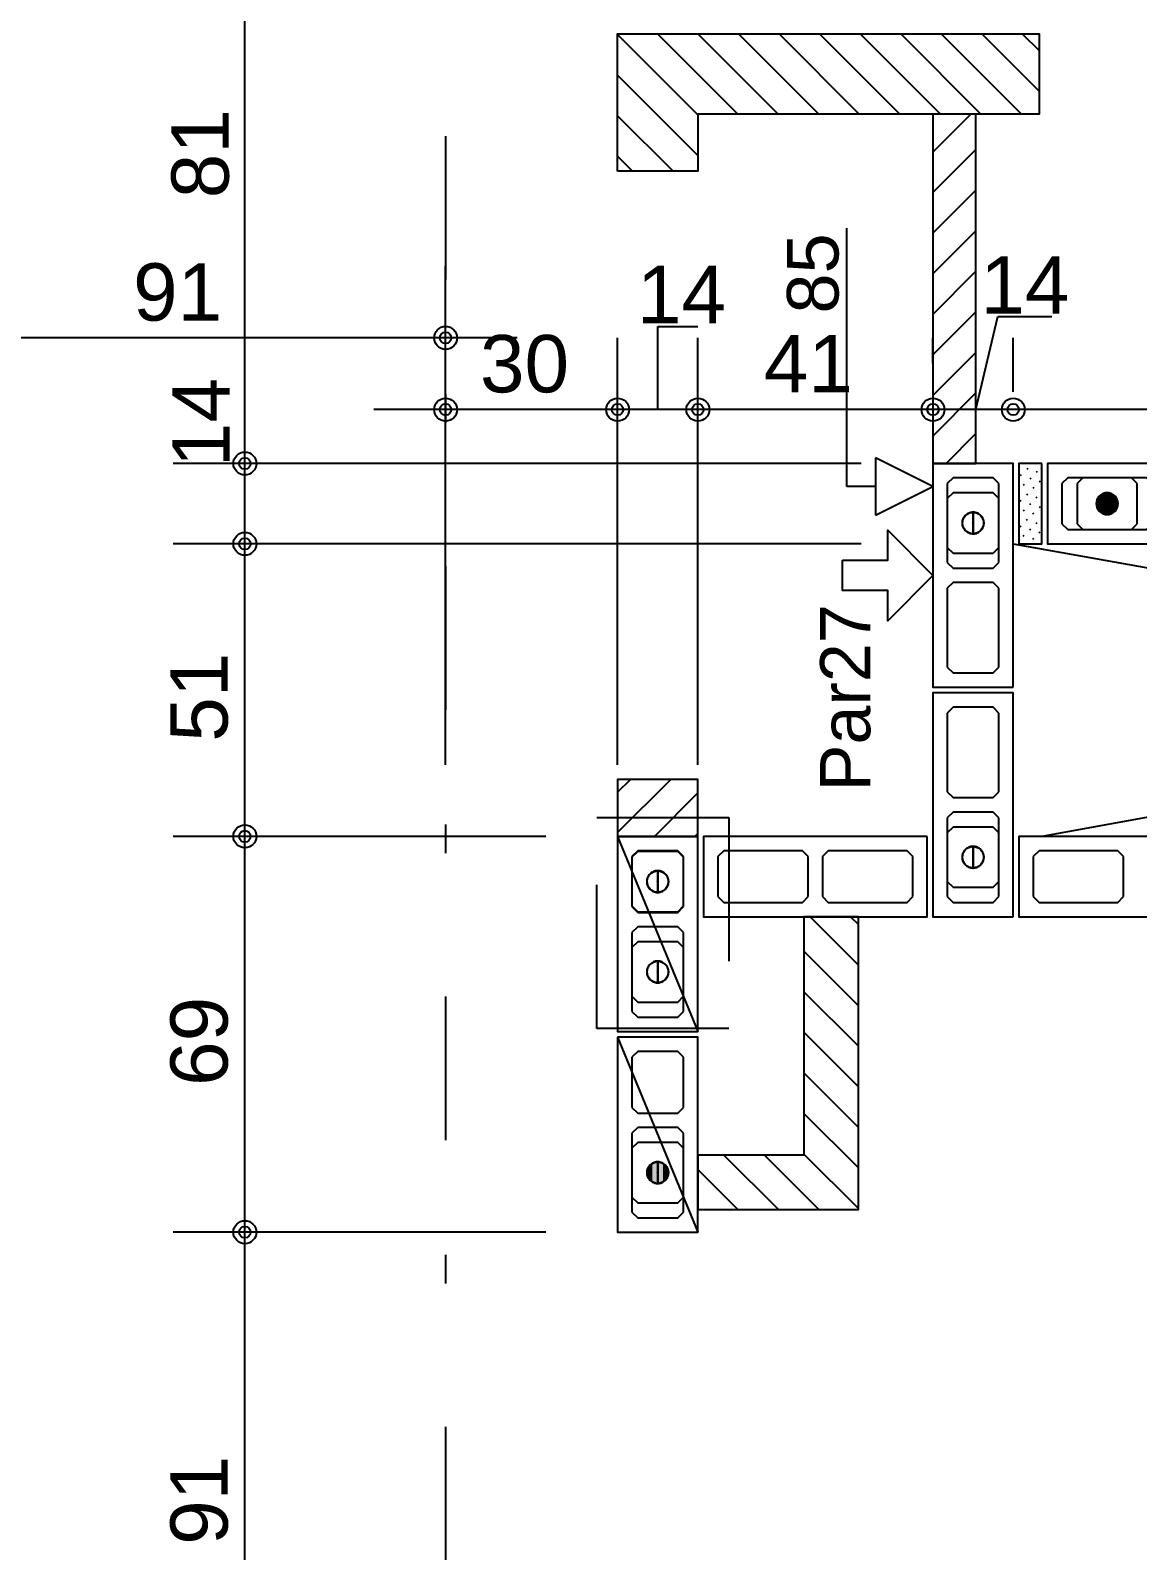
# Model space of a CAD drawing. Extents: x 0 to 119, y 0 to 84.
# Drawn here: x 27.89 to 31.75, y 49.92 to 55.22 of the extents above; entities that cross this region are included whole.
import ezdxf

# ---------------------------------------------------------------- set-up
doc = ezdxf.new("R2010")
doc.units = 0
doc.header["$MEASUREMENT"] = 0
doc.linetypes.add('ESTILO_TQS_0003', pattern=[1.5, 0.5, -0.4, 0.1, -0.5])
doc.linetypes.add('ESTILO_TQS_0005', pattern=[0.4, 0.3, -0.1])
for name, color, linetype in [('18', 6, 'CONTINUOUS'), ('27', 250, 'CONTINUOUS'), ('29', 9, 'CONTINUOUS'), ('3', 7, 'CONTINUOUS'), ('31', 10, 'CONTINUOUS'), ('35', 255, 'CONTINUOUS')]:
    doc.layers.add(name, color=color, linetype=linetype)
doc.styles.add('TQS_ARIAL', font='arial.ttf')

msp = doc.modelspace()

# ---------------------------------------------------------------- linework, layer by layer
at = {"layer": '18', "color": 6, "linetype": 'ESTILO_TQS_0003'}
msp.add_line((29.33366, 74.347959), (29.33366, 39.33386), dxfattribs=at)
at = {"layer": '18', "color": 6, "linetype": 'Continuous'}
for p, q in [((30.73366, 53.62683), (30.73366, 54.52683)), ((31.03366, 53.62683), (30.83366, 53.72683)), ((30.83366, 53.72683), (30.83366, 53.52683)), ((30.83366, 53.62683), (30.73366, 53.62683)), ((30.83366, 53.52683), (31.03366, 53.62683))]:
    msp.add_line(p, q, dxfattribs=at)
at = {"layer": '27', "color": 250, "linetype": 'ESTILO_TQS_0005'}
for points in [[(31.24366, 53.34168), (31.26366, 53.36168), (31.26366, 53.63668), (31.24366, 53.65668), (31.10366, 53.65668), (31.08366, 53.63668), (31.08366, 53.36168), (31.10366, 53.34168), (31.24366, 53.34168)], [(31.79866, 53.63668), (31.77866, 53.65668), (31.50366, 53.65668), (31.48366, 53.63668), (31.48366, 53.49668), (31.50366, 53.47668), (31.77866, 53.47668), (31.79866, 53.49668), (31.79866, 53.63668)], [(31.24366, 52.97668), (31.26366, 52.99668), (31.26366, 53.27168), (31.24366, 53.29168), (31.10366, 53.29168), (31.08366, 53.27168), (31.08366, 52.99668), (31.10366, 52.97668), (31.24366, 52.97668)], [(31.24366, 52.54168), (31.26366, 52.56168), (31.26366, 52.83668), (31.24366, 52.85668), (31.10366, 52.85668), (31.08366, 52.83668), (31.08366, 52.56168), (31.10366, 52.54168), (31.24366, 52.54168)], [(31.24366, 52.17668), (31.26366, 52.19668), (31.26366, 52.47168), (31.24366, 52.49168), (31.10366, 52.49168), (31.08366, 52.47168), (31.08366, 52.19668), (31.10366, 52.17668), (31.24366, 52.17668)], [(30.00366, 52.35668), (29.98366, 52.33668), (29.98366, 52.16168), (30.00366, 52.14168), (30.14366, 52.14168), (30.16366, 52.16168), (30.16366, 52.33668), (30.14366, 52.35668), (30.00366, 52.35668)], [(30.59866, 52.33668), (30.57866, 52.35668), (30.30366, 52.35668), (30.28366, 52.33668), (30.28366, 52.19668), (30.30366, 52.17668), (30.57866, 52.17668), (30.59866, 52.19668), (30.59866, 52.33668)], [(30.96366, 52.33668), (30.94366, 52.35668), (30.66866, 52.35668), (30.64866, 52.33668), (30.64866, 52.19668), (30.66866, 52.17668), (30.94366, 52.17668), (30.96366, 52.19668), (30.96366, 52.33668)], [(31.69866, 52.33668), (31.67866, 52.35668), (31.40366, 52.35668), (31.38366, 52.33668), (31.38366, 52.19668), (31.40366, 52.17668), (31.67866, 52.17668), (31.69866, 52.19668), (31.69866, 52.33668)], [(30.00366, 52.09168), (29.98366, 52.07168), (29.98366, 51.79668), (30.00366, 51.77668), (30.14366, 51.77668), (30.16366, 51.79668), (30.16366, 52.07168), (30.14366, 52.09168), (30.00366, 52.09168)], [(30.00366, 51.65668), (29.98366, 51.63668), (29.98366, 51.46168), (30.00366, 51.44168), (30.14366, 51.44168), (30.16366, 51.46168), (30.16366, 51.63668), (30.14366, 51.65668), (30.00366, 51.65668)], [(30.00366, 51.39168), (29.98366, 51.37168), (29.98366, 51.09668), (30.00366, 51.07668), (30.14366, 51.07668), (30.16366, 51.09668), (30.16366, 51.37168), (30.14366, 51.39168), (30.00366, 51.39168)]]:
    msp.add_lwpolyline(points, dxfattribs=at)
at = {"layer": '29', "color": 9, "linetype": 'Continuous'}
for p, q in [((29.933702, 55.201954), (30.213702, 54.921954)), ((30.072462, 55.204615), (30.352462, 54.924615)), ((30.213884, 55.204615), (30.493884, 54.924615)), ((30.355305, 55.204615), (30.635305, 54.924615)), ((30.496726, 55.204615), (30.776726, 54.924615)), ((30.638148, 55.204615), (30.918148, 54.924615)), ((30.779569, 55.204615), (31.059569, 54.924615)), ((30.92099, 55.204615), (31.20099, 54.924615)), ((31.062412, 55.204615), (31.342412, 54.924615)), ((31.203833, 55.204615), (31.403702, 55.004746)), ((31.345255, 55.204615), (31.403702, 55.146168)), ((29.933702, 55.060533), (30.213702, 54.780533)), ((29.933702, 54.919112), (30.12729, 54.725524)), ((31.03366, 54.792448), (31.165828, 54.924615)), ((29.933702, 54.77769), (29.985869, 54.725524)), ((31.03366, 54.651026), (31.183702, 54.801069)), ((31.03366, 54.509605), (31.183702, 54.659647)), ((31.03366, 54.368184), (31.183702, 54.518226)), ((31.03366, 54.226762), (31.183702, 54.376805)), ((31.03366, 54.085341), (31.183702, 54.235383)), ((31.03366, 53.94392), (31.183702, 54.093962)), ((31.03366, 53.802498), (31.183702, 53.952541)), ((31.079263, 53.70668), (31.183702, 53.811119)), ((31.31366, 53.42668), (37.01366, 52.40668)), ((37.01366, 53.42668), (31.41366, 52.40668)), ((29.93366, 52.419656), (30.119528, 52.605524)), ((29.93366, 52.561077), (29.978107, 52.605524)), ((30.062106, 52.40668), (30.21366, 52.558234)), ((30.203527, 52.40668), (30.21366, 52.416813)), ((30.604813, 52.12668), (30.773659, 51.957834)), ((30.746235, 52.12668), (30.773659, 52.099256)), ((30.583703, 52.006369), (30.773659, 51.816413)), ((30.583703, 51.864948), (30.773659, 51.674992)), ((30.583703, 51.723526), (30.773659, 51.53357)), ((30.583703, 51.582105), (30.773659, 51.392149)), ((30.583703, 51.440684), (30.773659, 51.250728)), ((30.304583, 51.29554), (30.494583, 51.10554)), ((30.446004, 51.29554), (30.636004, 51.10554)), ((30.583703, 51.299262), (30.773659, 51.109306)), ((30.21366, 51.245041), (30.353161, 51.10554))]:
    msp.add_line(p, q, dxfattribs=at)
for points in [[(29.933702, 54.725524), (29.933702, 55.204615), (31.403702, 55.204615), (31.403702, 54.924615), (30.213702, 54.924615), (30.213702, 54.725524), (29.933702, 54.725524)], [(31.03366, 53.70668), (31.183702, 53.70668), (31.183702, 54.924615), (31.03366, 54.924615), (31.03366, 53.70668)], [(29.93366, 52.40668), (30.21366, 52.40668), (30.21366, 52.605524), (29.93366, 52.605524), (29.93366, 52.40668)], [(30.583703, 52.10554), (30.583703, 51.29554), (30.21366, 51.29554), (30.21366, 51.10554), (30.773659, 51.10554), (30.773659, 52.12668), (30.583703, 52.12668), (30.583703, 52.10554)]]:
    msp.add_lwpolyline(points, dxfattribs=at)
at = {"layer": '3', "color": 7, "linetype": 'Continuous'}
for p, q in [((31.336883, 53.70668), (31.336883, 53.70668)), ((31.364026, 53.689628), (31.36049, 53.686093)), ((31.381077, 53.70668), (31.381077, 53.70668)), ((31.409015, 53.690424), (31.409015, 53.690424)), ((31.41366, 53.695068), (31.41366, 53.695068)), ((31.341575, 53.667178), (31.338039, 53.663642)), ((31.374721, 53.656129), (31.371185, 53.652593)), ((31.397171, 53.67858), (31.393636, 53.675044)), ((31.407866, 53.64508), (31.404331, 53.641545)), ((31.41366, 53.650874), (31.41366, 53.650874)), ((31.55616, 53.65668), (31.53616, 53.63668)), ((31.53616, 53.63668), (31.53616, 53.49668)), ((31.72616, 53.65668), (31.55616, 53.65668)), ((31.74616, 53.63668), (31.72616, 53.65668)), ((31.74616, 53.49668), (31.74616, 53.63668)), ((31.10366, 53.60418), (31.08366, 53.58418)), ((31.08366, 53.58418), (31.08366, 53.41418)), ((31.24366, 53.60418), (31.10366, 53.60418)), ((31.26366, 53.58418), (31.24366, 53.60418)), ((31.26366, 53.41418), (31.26366, 53.58418)), ((31.35227, 53.633678), (31.348734, 53.630143)), ((31.362965, 53.600179), (31.359429, 53.596644)), ((31.385416, 53.62263), (31.38188, 53.619094)), ((31.391338, 53.628552), (31.391338, 53.628552)), ((31.396111, 53.589131), (31.392575, 53.585595)), ((31.41366, 53.60668), (31.41366, 53.60668)), ((31.340514, 53.577729), (31.336979, 53.574193)), ((31.351209, 53.544229), (31.347674, 53.540694)), ((31.37366, 53.56668), (31.370124, 53.563144)), ((31.384709, 53.533534), (31.381173, 53.529999)), ((31.407159, 53.555985), (31.403624, 53.552449)), ((31.41366, 53.562486), (31.41366, 53.562486)), ((31.339807, 53.488633), (31.336272, 53.485098)), ((31.355982, 53.504808), (31.355982, 53.504808)), ((31.362258, 53.511084), (31.358722, 53.507548)), ((31.373306, 53.477938), (31.369771, 53.474403)), ((31.395757, 53.500389), (31.392222, 53.496853)), ((31.41366, 53.518292), (31.41366, 53.518292)), ((31.53616, 53.49668), (31.55616, 53.47668)), ((31.72616, 53.47668), (31.74616, 53.49668)), ((31.338305, 53.442936), (31.338305, 53.442936)), ((31.350856, 53.455487), (31.34732, 53.451952)), ((31.384355, 53.444792), (31.380819, 53.441257)), ((31.406806, 53.467243), (31.40327, 53.463708)), ((31.41366, 53.474097), (31.41366, 53.474097)), ((31.41366, 53.429903), (31.41366, 53.429903)), ((31.55616, 53.47668), (31.72616, 53.47668)), ((31.08366, 53.41418), (31.10366, 53.39418)), ((31.10366, 53.39418), (31.24366, 53.39418)), ((31.24366, 53.39418), (31.26366, 53.41418)), ((31.10366, 52.43918), (31.08366, 52.41918)), ((31.08366, 52.41918), (31.08366, 52.24918)), ((31.24366, 52.43918), (31.10366, 52.43918)), ((31.26366, 52.41918), (31.24366, 52.43918)), ((31.26366, 52.24918), (31.26366, 52.41918)), ((29.93366, 52.40668), (30.21366, 51.72668)), ((30.00366, 52.35418), (29.98366, 52.33418)), ((29.98366, 52.33418), (29.98366, 52.16418)), ((30.14366, 52.35418), (30.00366, 52.35418)), ((30.16366, 52.33418), (30.14366, 52.35418)), ((30.16366, 52.16418), (30.16366, 52.33418)), ((31.08366, 52.24918), (31.10366, 52.22918)), ((31.10366, 52.22918), (31.24366, 52.22918)), ((31.24366, 52.22918), (31.26366, 52.24918)), ((29.98366, 52.16418), (30.00366, 52.14418)), ((30.14366, 52.14418), (30.16366, 52.16418)), ((30.00366, 52.14418), (30.14366, 52.14418)), ((30.00366, 52.03918), (29.98366, 52.01918)), ((29.98366, 52.01918), (29.98366, 51.84918)), ((30.14366, 52.03918), (30.00366, 52.03918)), ((30.16366, 52.01918), (30.14366, 52.03918)), ((30.16366, 51.84918), (30.16366, 52.01918)), ((29.98366, 51.84918), (30.00366, 51.82918)), ((30.14366, 51.82918), (30.16366, 51.84918)), ((30.00366, 51.82918), (30.14366, 51.82918)), ((29.93366, 51.70668), (30.21366, 51.02668)), ((30.00366, 51.33918), (29.98366, 51.31918)), ((29.98366, 51.31918), (29.98366, 51.14918)), ((30.14366, 51.33918), (30.00366, 51.33918)), ((30.16366, 51.31918), (30.14366, 51.33918)), ((30.16366, 51.14918), (30.16366, 51.31918)), ((29.98366, 51.14918), (30.00366, 51.12918)), ((30.14366, 51.12918), (30.16366, 51.14918)), ((30.00366, 51.12918), (30.14366, 51.12918))]:
    msp.add_line(p, q, dxfattribs=at)
for points in [[(31.31366, 52.92668), (31.31366, 53.70668), (31.03366, 53.70668), (31.03366, 52.92668), (31.31366, 52.92668)], [(31.41366, 53.70668), (31.33366, 53.70668), (31.33366, 53.42668), (31.41366, 53.42668), (31.41366, 53.70668)], [(32.21366, 53.70668), (31.43366, 53.70668), (31.43366, 53.42668), (32.21366, 53.42668), (32.21366, 53.70668)], [(31.64176, 53.56668), (31.641757, 53.566619), (31.641748, 53.566559), (31.641732, 53.5665), (31.641711, 53.566443), (31.641685, 53.566389), (31.641652, 53.566337), (31.641615, 53.566289), (31.641573, 53.566245), (31.641527, 53.566206), (31.641477, 53.566171), (31.641424, 53.566141), (31.641368, 53.566117), (31.64131, 53.566099), (31.641251, 53.566087), (31.64119, 53.566081), (31.64113, 53.566081), (31.641069, 53.566087), (31.64101, 53.566099), (31.640952, 53.566117), (31.640896, 53.566141), (31.640843, 53.566171), (31.640793, 53.566206), (31.640747, 53.566245), (31.640705, 53.566289), (31.640668, 53.566337), (31.640635, 53.566389), (31.640609, 53.566443), (31.640588, 53.5665), (31.640572, 53.566559), (31.640563, 53.566619), (31.64056, 53.56668), (31.67896, 53.56668), (31.678766, 53.570504), (31.678186, 53.574289), (31.677226, 53.577996), (31.675897, 53.581587), (31.67421, 53.585024), (31.672185, 53.588274), (31.669841, 53.591302), (31.667203, 53.594077), (31.664298, 53.596571), (31.661155, 53.598759), (31.657807, 53.600617), (31.654288, 53.602127), (31.650635, 53.603273), (31.646884, 53.604044), (31.643075, 53.604431), (31.639245, 53.604431), (31.635436, 53.604044), (31.631685, 53.603273), (31.628032, 53.602127), (31.624513, 53.600617), (31.621165, 53.598759), (31.618022, 53.596571), (31.615117, 53.594077), (31.612479, 53.591302), (31.610135, 53.588274), (31.60811, 53.585024), (31.606423, 53.581587), (31.605094, 53.577996), (31.604134, 53.574289), (31.603554, 53.570504), (31.60336, 53.56668), (31.64176, 53.56668)], [(31.17366, 53.49978), (31.173721, 53.499777), (31.173781, 53.499768), (31.17384, 53.499753), (31.173897, 53.499731), (31.173951, 53.499705), (31.174003, 53.499673), (31.174051, 53.499635), (31.174095, 53.499593), (31.174134, 53.499547), (31.174169, 53.499497), (31.174199, 53.499444), (31.174223, 53.499388), (31.174241, 53.49933), (31.174253, 53.499271), (31.174259, 53.49921), (31.174259, 53.49915), (31.174253, 53.499089), (31.174241, 53.49903), (31.174223, 53.498972), (31.174199, 53.498916), (31.174169, 53.498863), (31.174134, 53.498813), (31.174095, 53.498767), (31.174051, 53.498725), (31.174003, 53.498688), (31.173951, 53.498655), (31.173897, 53.498629), (31.17384, 53.498608), (31.173781, 53.498592), (31.173721, 53.498583), (31.17366, 53.49858), (31.17366, 53.53698), (31.169836, 53.536786), (31.166051, 53.536206), (31.162344, 53.535247), (31.158753, 53.533917), (31.155316, 53.53223), (31.152066, 53.530205), (31.149038, 53.527861), (31.146263, 53.525223), (31.143769, 53.522318), (31.141581, 53.519175), (31.139723, 53.515827), (31.138213, 53.512308), (31.137067, 53.508655), (31.136296, 53.504904), (31.135909, 53.501095), (31.135909, 53.497265), (31.136296, 53.493456), (31.137067, 53.489705), (31.138213, 53.486052), (31.139723, 53.482533), (31.141581, 53.479185), (31.143769, 53.476042), (31.146263, 53.473137), (31.149038, 53.470499), (31.152066, 53.468155), (31.155316, 53.46613), (31.158753, 53.464443), (31.162344, 53.463114), (31.166051, 53.462154), (31.169836, 53.461574), (31.17366, 53.46138), (31.17366, 53.49978)], [(31.17366, 53.49858), (31.173599, 53.498583), (31.173539, 53.498592), (31.17348, 53.498608), (31.173423, 53.498629), (31.173369, 53.498655), (31.173317, 53.498688), (31.173269, 53.498725), (31.173225, 53.498767), (31.173186, 53.498813), (31.173151, 53.498863), (31.173121, 53.498916), (31.173097, 53.498972), (31.173079, 53.49903), (31.173067, 53.499089), (31.173061, 53.49915), (31.173061, 53.49921), (31.173067, 53.499271), (31.173079, 53.49933), (31.173097, 53.499388), (31.173121, 53.499444), (31.173151, 53.499497), (31.173186, 53.499547), (31.173225, 53.499593), (31.173269, 53.499635), (31.173317, 53.499673), (31.173369, 53.499705), (31.173423, 53.499731), (31.17348, 53.499753), (31.173539, 53.499768), (31.173599, 53.499777), (31.17366, 53.49978), (31.17366, 53.46138), (31.177484, 53.461574), (31.181269, 53.462154), (31.184976, 53.463114), (31.188567, 53.464443), (31.192004, 53.46613), (31.195254, 53.468155), (31.198282, 53.470499), (31.201057, 53.473137), (31.203551, 53.476042), (31.205739, 53.479185), (31.207597, 53.482533), (31.209107, 53.486052), (31.210253, 53.489705), (31.211024, 53.493456), (31.211411, 53.497266), (31.211411, 53.501095), (31.211024, 53.504904), (31.210253, 53.508655), (31.209107, 53.512308), (31.207597, 53.515827), (31.205739, 53.519175), (31.203551, 53.522318), (31.201057, 53.525223), (31.198282, 53.527861), (31.195254, 53.530205), (31.192004, 53.53223), (31.188567, 53.533917), (31.184976, 53.535247), (31.181269, 53.536206), (31.177484, 53.536786), (31.17366, 53.53698), (31.17366, 53.49858)], [(31.64056, 53.56668), (31.640563, 53.566741), (31.640572, 53.566801), (31.640588, 53.56686), (31.640609, 53.566917), (31.640635, 53.566971), (31.640668, 53.567023), (31.640705, 53.567071), (31.640747, 53.567115), (31.640793, 53.567154), (31.640843, 53.567189), (31.640896, 53.567219), (31.640952, 53.567243), (31.64101, 53.567261), (31.641069, 53.567273), (31.64113, 53.567279), (31.64119, 53.567279), (31.641251, 53.567273), (31.64131, 53.567261), (31.641368, 53.567243), (31.641424, 53.567219), (31.641477, 53.567189), (31.641527, 53.567154), (31.641573, 53.567115), (31.641615, 53.567071), (31.641652, 53.567023), (31.641685, 53.566971), (31.641711, 53.566917), (31.641732, 53.56686), (31.641748, 53.566801), (31.641757, 53.566741), (31.64176, 53.56668), (31.60336, 53.56668), (31.603554, 53.562856), (31.604134, 53.559071), (31.605094, 53.555364), (31.606423, 53.551773), (31.60811, 53.548336), (31.610135, 53.545086), (31.612479, 53.542058), (31.615117, 53.539283), (31.618022, 53.536789), (31.621165, 53.534601), (31.624513, 53.532743), (31.628032, 53.531233), (31.631685, 53.530087), (31.635436, 53.529316), (31.639245, 53.528929), (31.643075, 53.528929), (31.646884, 53.529316), (31.650635, 53.530087), (31.654288, 53.531233), (31.657807, 53.532743), (31.661155, 53.534601), (31.664298, 53.536789), (31.667203, 53.539283), (31.669841, 53.542058), (31.672185, 53.545086), (31.67421, 53.548336), (31.675897, 53.551773), (31.677226, 53.555364), (31.678186, 53.559071), (31.678766, 53.562856), (31.67896, 53.56668), (31.64056, 53.56668)], [(30.717713, 53.369338), (30.875686, 53.369338), (30.875686, 53.474654), (31.03366, 53.31668), (30.875686, 53.158706), (30.875686, 53.264022), (30.717713, 53.264022), (30.717713, 53.369338)], [(31.31366, 52.12668), (31.31366, 52.90668), (31.03366, 52.90668), (31.03366, 52.12668), (31.31366, 52.12668)], [(29.93366, 52.40668), (29.93366, 51.72668), (30.21366, 51.72668), (30.21366, 52.40668), (29.93366, 52.40668)], [(31.01366, 52.40668), (30.23366, 52.40668), (30.23366, 52.12668), (31.01366, 52.12668), (31.01366, 52.40668)], [(31.17366, 52.33478), (31.173721, 52.334777), (31.173781, 52.334768), (31.17384, 52.334753), (31.173897, 52.334731), (31.173951, 52.334705), (31.174003, 52.334673), (31.174051, 52.334635), (31.174095, 52.334593), (31.174134, 52.334547), (31.174169, 52.334497), (31.174199, 52.334444), (31.174223, 52.334388), (31.174241, 52.33433), (31.174253, 52.334271), (31.174259, 52.33421), (31.174259, 52.33415), (31.174253, 52.334089), (31.174241, 52.33403), (31.174223, 52.333972), (31.174199, 52.333916), (31.174169, 52.333863), (31.174134, 52.333813), (31.174095, 52.333767), (31.174051, 52.333725), (31.174003, 52.333688), (31.173951, 52.333655), (31.173897, 52.333629), (31.17384, 52.333608), (31.173781, 52.333592), (31.173721, 52.333583), (31.17366, 52.33358), (31.17366, 52.37198), (31.169836, 52.371786), (31.166051, 52.371206), (31.162344, 52.370247), (31.158753, 52.368917), (31.155316, 52.36723), (31.152066, 52.365205), (31.149038, 52.362861), (31.146263, 52.360223), (31.143769, 52.357318), (31.141581, 52.354175), (31.139723, 52.350827), (31.138213, 52.347308), (31.137067, 52.343655), (31.136296, 52.339904), (31.135909, 52.336095), (31.135909, 52.332265), (31.136296, 52.328456), (31.137067, 52.324705), (31.138213, 52.321052), (31.139723, 52.317533), (31.141581, 52.314185), (31.143769, 52.311042), (31.146263, 52.308137), (31.149038, 52.305499), (31.152066, 52.303155), (31.155316, 52.30113), (31.158753, 52.299443), (31.162344, 52.298114), (31.166051, 52.297154), (31.169836, 52.296574), (31.17366, 52.29638), (31.17366, 52.33478)], [(31.17366, 52.33358), (31.173599, 52.333583), (31.173539, 52.333592), (31.17348, 52.333608), (31.173423, 52.333629), (31.173369, 52.333655), (31.173317, 52.333688), (31.173269, 52.333725), (31.173225, 52.333767), (31.173186, 52.333813), (31.173151, 52.333863), (31.173121, 52.333916), (31.173097, 52.333972), (31.173079, 52.33403), (31.173067, 52.334089), (31.173061, 52.33415), (31.173061, 52.33421), (31.173067, 52.334271), (31.173079, 52.33433), (31.173097, 52.334388), (31.173121, 52.334444), (31.173151, 52.334497), (31.173186, 52.334547), (31.173225, 52.334593), (31.173269, 52.334635), (31.173317, 52.334673), (31.173369, 52.334705), (31.173423, 52.334731), (31.17348, 52.334753), (31.173539, 52.334768), (31.173599, 52.334777), (31.17366, 52.33478), (31.17366, 52.29638), (31.177484, 52.296574), (31.181269, 52.297154), (31.184976, 52.298114), (31.188567, 52.299443), (31.192004, 52.30113), (31.195254, 52.303155), (31.198282, 52.305499), (31.201057, 52.308137), (31.203551, 52.311042), (31.205739, 52.314185), (31.207597, 52.317533), (31.209107, 52.321052), (31.210253, 52.324705), (31.211024, 52.328456), (31.211411, 52.332266), (31.211411, 52.336095), (31.211024, 52.339904), (31.210253, 52.343655), (31.209107, 52.347308), (31.207597, 52.350827), (31.205739, 52.354175), (31.203551, 52.357318), (31.201057, 52.360223), (31.198282, 52.362861), (31.195254, 52.365205), (31.192004, 52.36723), (31.188567, 52.368917), (31.184976, 52.370247), (31.181269, 52.371206), (31.177484, 52.371786), (31.17366, 52.37198), (31.17366, 52.33358)], [(32.11366, 52.40668), (31.33366, 52.40668), (31.33366, 52.12668), (32.11366, 52.12668), (32.11366, 52.40668)], [(30.07366, 52.24978), (30.073721, 52.249777), (30.073781, 52.249768), (30.07384, 52.249753), (30.073897, 52.249731), (30.073951, 52.249705), (30.074003, 52.249673), (30.074051, 52.249635), (30.074095, 52.249593), (30.074134, 52.249547), (30.074169, 52.249497), (30.074199, 52.249444), (30.074223, 52.249388), (30.074241, 52.24933), (30.074253, 52.249271), (30.074259, 52.24921), (30.074259, 52.24915), (30.074253, 52.249089), (30.074241, 52.24903), (30.074223, 52.248972), (30.074199, 52.248916), (30.074169, 52.248863), (30.074134, 52.248813), (30.074095, 52.248767), (30.074051, 52.248725), (30.074003, 52.248688), (30.073951, 52.248655), (30.073897, 52.248629), (30.07384, 52.248608), (30.073781, 52.248592), (30.073721, 52.248583), (30.07366, 52.24858), (30.07366, 52.28698), (30.069836, 52.286786), (30.066051, 52.286206), (30.062344, 52.285247), (30.058753, 52.283917), (30.055316, 52.28223), (30.052066, 52.280205), (30.049038, 52.277861), (30.046263, 52.275223), (30.043769, 52.272318), (30.041581, 52.269175), (30.039723, 52.265827), (30.038213, 52.262308), (30.037067, 52.258655), (30.036296, 52.254904), (30.035909, 52.251095), (30.035909, 52.247265), (30.036296, 52.243456), (30.037067, 52.239705), (30.038213, 52.236052), (30.039723, 52.232533), (30.041581, 52.229185), (30.043769, 52.226042), (30.046263, 52.223137), (30.049038, 52.220499), (30.052066, 52.218155), (30.055316, 52.21613), (30.058753, 52.214443), (30.062344, 52.213114), (30.066051, 52.212154), (30.069836, 52.211574), (30.07366, 52.21138), (30.07366, 52.24978)], [(30.07366, 52.24858), (30.073599, 52.248583), (30.073539, 52.248592), (30.07348, 52.248608), (30.073423, 52.248629), (30.073369, 52.248655), (30.073317, 52.248688), (30.073269, 52.248725), (30.073225, 52.248767), (30.073186, 52.248813), (30.073151, 52.248863), (30.073121, 52.248916), (30.073097, 52.248972), (30.073079, 52.24903), (30.073067, 52.249089), (30.073061, 52.24915), (30.073061, 52.24921), (30.073067, 52.249271), (30.073079, 52.24933), (30.073097, 52.249388), (30.073121, 52.249444), (30.073151, 52.249497), (30.073186, 52.249547), (30.073225, 52.249593), (30.073269, 52.249635), (30.073317, 52.249673), (30.073369, 52.249705), (30.073423, 52.249731), (30.07348, 52.249753), (30.073539, 52.249768), (30.073599, 52.249777), (30.07366, 52.24978), (30.07366, 52.21138), (30.077484, 52.211574), (30.081269, 52.212154), (30.084976, 52.213114), (30.088567, 52.214443), (30.092004, 52.21613), (30.095254, 52.218155), (30.098282, 52.220499), (30.101057, 52.223137), (30.103551, 52.226042), (30.105739, 52.229185), (30.107597, 52.232533), (30.109107, 52.236052), (30.110253, 52.239705), (30.111024, 52.243456), (30.111411, 52.247266), (30.111411, 52.251095), (30.111024, 52.254904), (30.110253, 52.258655), (30.109107, 52.262308), (30.107597, 52.265827), (30.105739, 52.269175), (30.103551, 52.272318), (30.101057, 52.275223), (30.098282, 52.277861), (30.095254, 52.280205), (30.092004, 52.28223), (30.088567, 52.283917), (30.084976, 52.285247), (30.081269, 52.286206), (30.077484, 52.286786), (30.07366, 52.28698), (30.07366, 52.24858)], [(30.07366, 51.93478), (30.073721, 51.934777), (30.073781, 51.934768), (30.07384, 51.934753), (30.073897, 51.934731), (30.073951, 51.934705), (30.074003, 51.934673), (30.074051, 51.934635), (30.074095, 51.934593), (30.074134, 51.934547), (30.074169, 51.934497), (30.074199, 51.934444), (30.074223, 51.934388), (30.074241, 51.93433), (30.074253, 51.934271), (30.074259, 51.93421), (30.074259, 51.93415), (30.074253, 51.934089), (30.074241, 51.93403), (30.074223, 51.933972), (30.074199, 51.933916), (30.074169, 51.933863), (30.074134, 51.933813), (30.074095, 51.933767), (30.074051, 51.933725), (30.074003, 51.933688), (30.073951, 51.933655), (30.073897, 51.933629), (30.07384, 51.933608), (30.073781, 51.933592), (30.073721, 51.933583), (30.07366, 51.93358), (30.07366, 51.97198), (30.069836, 51.971786), (30.066051, 51.971206), (30.062344, 51.970247), (30.058753, 51.968917), (30.055316, 51.96723), (30.052066, 51.965205), (30.049038, 51.962861), (30.046263, 51.960223), (30.043769, 51.957318), (30.041581, 51.954175), (30.039723, 51.950827), (30.038213, 51.947308), (30.037067, 51.943655), (30.036296, 51.939904), (30.035909, 51.936095), (30.035909, 51.932265), (30.036296, 51.928456), (30.037067, 51.924705), (30.038213, 51.921052), (30.039723, 51.917533), (30.041581, 51.914185), (30.043769, 51.911042), (30.046263, 51.908137), (30.049038, 51.905499), (30.052066, 51.903155), (30.055316, 51.90113), (30.058753, 51.899443), (30.062344, 51.898114), (30.066051, 51.897154), (30.069836, 51.896574), (30.07366, 51.89638), (30.07366, 51.93478)], [(30.07366, 51.93358), (30.073599, 51.933583), (30.073539, 51.933592), (30.07348, 51.933608), (30.073423, 51.933629), (30.073369, 51.933655), (30.073317, 51.933688), (30.073269, 51.933725), (30.073225, 51.933767), (30.073186, 51.933813), (30.073151, 51.933863), (30.073121, 51.933916), (30.073097, 51.933972), (30.073079, 51.93403), (30.073067, 51.934089), (30.073061, 51.93415), (30.073061, 51.93421), (30.073067, 51.934271), (30.073079, 51.93433), (30.073097, 51.934388), (30.073121, 51.934444), (30.073151, 51.934497), (30.073186, 51.934547), (30.073225, 51.934593), (30.073269, 51.934635), (30.073317, 51.934673), (30.073369, 51.934705), (30.073423, 51.934731), (30.07348, 51.934753), (30.073539, 51.934768), (30.073599, 51.934777), (30.07366, 51.93478), (30.07366, 51.89638), (30.077484, 51.896574), (30.081269, 51.897154), (30.084976, 51.898114), (30.088567, 51.899443), (30.092004, 51.90113), (30.095254, 51.903155), (30.098282, 51.905499), (30.101057, 51.908137), (30.103551, 51.911042), (30.105739, 51.914185), (30.107597, 51.917533), (30.109107, 51.921052), (30.110253, 51.924705), (30.111024, 51.928456), (30.111411, 51.932266), (30.111411, 51.936095), (30.111024, 51.939904), (30.110253, 51.943655), (30.109107, 51.947308), (30.107597, 51.950827), (30.105739, 51.954175), (30.103551, 51.957318), (30.101057, 51.960223), (30.098282, 51.962861), (30.095254, 51.965205), (30.092004, 51.96723), (30.088567, 51.968917), (30.084976, 51.970247), (30.081269, 51.971206), (30.077484, 51.971786), (30.07366, 51.97198), (30.07366, 51.93358)], [(29.93366, 51.70668), (29.93366, 51.02668), (30.21366, 51.02668), (30.21366, 51.70668), (29.93366, 51.70668)], [(30.07366, 51.23478), (30.073721, 51.234777), (30.073781, 51.234768), (30.07384, 51.234752), (30.073897, 51.234731), (30.073951, 51.234705), (30.074003, 51.234672), (30.074051, 51.234635), (30.074095, 51.234593), (30.074134, 51.234547), (30.074169, 51.234497), (30.074199, 51.234444), (30.074223, 51.234388), (30.074241, 51.23433), (30.074253, 51.234271), (30.074259, 51.23421), (30.074259, 51.23415), (30.074253, 51.234089), (30.074241, 51.23403), (30.074223, 51.233972), (30.074199, 51.233916), (30.074169, 51.233863), (30.074134, 51.233813), (30.074095, 51.233767), (30.074051, 51.233725), (30.074003, 51.233688), (30.073951, 51.233655), (30.073897, 51.233629), (30.07384, 51.233608), (30.073781, 51.233592), (30.073721, 51.233583), (30.07366, 51.23358), (30.07366, 51.27198), (30.069836, 51.271786), (30.066051, 51.271206), (30.062344, 51.270246), (30.058753, 51.268917), (30.055316, 51.26723), (30.052066, 51.265205), (30.049038, 51.262861), (30.046263, 51.260223), (30.043769, 51.257318), (30.041581, 51.254175), (30.039723, 51.250827), (30.038213, 51.247308), (30.037067, 51.243655), (30.036296, 51.239904), (30.035909, 51.236095), (30.035909, 51.232265), (30.036296, 51.228456), (30.037067, 51.224705), (30.038213, 51.221052), (30.039723, 51.217533), (30.041581, 51.214185), (30.043769, 51.211042), (30.046263, 51.208137), (30.049038, 51.205499), (30.052066, 51.203155), (30.055316, 51.20113), (30.058753, 51.199443), (30.062344, 51.198114), (30.066051, 51.197154), (30.069836, 51.196574), (30.07366, 51.19638), (30.07366, 51.23478)], [(30.07366, 51.23358), (30.073599, 51.233583), (30.073539, 51.233592), (30.07348, 51.233608), (30.073423, 51.233629), (30.073369, 51.233655), (30.073317, 51.233688), (30.073269, 51.233725), (30.073225, 51.233767), (30.073186, 51.233813), (30.073151, 51.233863), (30.073121, 51.233916), (30.073097, 51.233972), (30.073079, 51.23403), (30.073067, 51.234089), (30.073061, 51.23415), (30.073061, 51.23421), (30.073067, 51.234271), (30.073079, 51.23433), (30.073097, 51.234388), (30.073121, 51.234444), (30.073151, 51.234497), (30.073186, 51.234547), (30.073225, 51.234593), (30.073269, 51.234635), (30.073317, 51.234672), (30.073369, 51.234705), (30.073423, 51.234731), (30.07348, 51.234752), (30.073539, 51.234768), (30.073599, 51.234777), (30.07366, 51.23478), (30.07366, 51.19638), (30.077484, 51.196574), (30.081269, 51.197154), (30.084976, 51.198114), (30.088567, 51.199443), (30.092004, 51.20113), (30.095254, 51.203155), (30.098282, 51.205499), (30.101057, 51.208137), (30.103551, 51.211042), (30.105739, 51.214185), (30.107597, 51.217533), (30.109107, 51.221052), (30.110253, 51.224705), (30.111024, 51.228456), (30.111411, 51.232265), (30.111411, 51.236095), (30.111024, 51.239904), (30.110253, 51.243655), (30.109107, 51.247308), (30.107597, 51.250827), (30.105739, 51.254175), (30.103551, 51.257318), (30.101057, 51.260223), (30.098282, 51.262861), (30.095254, 51.265205), (30.092004, 51.26723), (30.088567, 51.268917), (30.084976, 51.270246), (30.081269, 51.271206), (30.077484, 51.271786), (30.07366, 51.27198), (30.07366, 51.23358)]]:
    msp.add_lwpolyline(points, dxfattribs=at)
for centre in [(31.64116, 53.56668), (31.17366, 53.49918), (31.17366, 52.33418), (30.07366, 52.24918), (30.07366, 51.93418), (30.07366, 51.23418)]:
    msp.add_circle(centre, 0.0372, dxfattribs=at)
for points in [[(31.64176, 53.56668), (31.60811, 53.585024), (31.606423, 53.581587)], [(31.64176, 53.56668), (31.610135, 53.588274), (31.60811, 53.585024)], [(31.64176, 53.56668), (31.612479, 53.591302), (31.610135, 53.588274)], [(31.64176, 53.56668), (31.615117, 53.594077), (31.612479, 53.591302)], [(31.64176, 53.56668), (31.618022, 53.596571), (31.615117, 53.594077)], [(31.64176, 53.56668), (31.621165, 53.598759), (31.618022, 53.596571)], [(31.64176, 53.56668), (31.624513, 53.600617), (31.621165, 53.598759)], [(31.64176, 53.56668), (31.628032, 53.602127), (31.624513, 53.600617)], [(31.64176, 53.56668), (31.631685, 53.603273), (31.628032, 53.602127)], [(31.64176, 53.56668), (31.635436, 53.604044), (31.631685, 53.603273)], [(31.64176, 53.56668), (31.639245, 53.604431), (31.635436, 53.604044)], [(31.64176, 53.56668), (31.643075, 53.604431), (31.639245, 53.604431)], [(31.67896, 53.56668), (31.643075, 53.604431), (31.64176, 53.56668)], [(31.67896, 53.56668), (31.646884, 53.604044), (31.643075, 53.604431)], [(31.67896, 53.56668), (31.650635, 53.603273), (31.646884, 53.604044)], [(31.67896, 53.56668), (31.654288, 53.602127), (31.650635, 53.603273)], [(31.67896, 53.56668), (31.657807, 53.600617), (31.654288, 53.602127)], [(31.67896, 53.56668), (31.661155, 53.598759), (31.657807, 53.600617)], [(31.67896, 53.56668), (31.664298, 53.596571), (31.661155, 53.598759)], [(31.67896, 53.56668), (31.667203, 53.594077), (31.664298, 53.596571)], [(31.67896, 53.56668), (31.669841, 53.591302), (31.667203, 53.594077)], [(31.67896, 53.56668), (31.672185, 53.588274), (31.669841, 53.591302)], [(31.67896, 53.56668), (31.67421, 53.585024), (31.672185, 53.588274)], [(31.67896, 53.56668), (31.675897, 53.581587), (31.67421, 53.585024)], [(31.64176, 53.56668), (31.603554, 53.570504), (31.60336, 53.56668)], [(31.64056, 53.56668), (31.60336, 53.56668), (31.603554, 53.562856)], [(31.64176, 53.56668), (31.604134, 53.574289), (31.603554, 53.570504)], [(31.64056, 53.56668), (31.603554, 53.562856), (31.604134, 53.559071)], [(31.64176, 53.56668), (31.605094, 53.577996), (31.604134, 53.574289)], [(31.64056, 53.56668), (31.604134, 53.559071), (31.605094, 53.555364)], [(31.64176, 53.56668), (31.606423, 53.581587), (31.605094, 53.577996)], [(31.64056, 53.56668), (31.605094, 53.555364), (31.606423, 53.551773)], [(31.64056, 53.56668), (31.606423, 53.551773), (31.60811, 53.548336)], [(31.64056, 53.56668), (31.60811, 53.548336), (31.610135, 53.545086)], [(31.64056, 53.56668), (31.610135, 53.545086), (31.612479, 53.542058)], [(31.64056, 53.56668), (31.612479, 53.542058), (31.615117, 53.539283)], [(31.64056, 53.56668), (31.615117, 53.539283), (31.618022, 53.536789)], [(31.64056, 53.56668), (31.618022, 53.536789), (31.621165, 53.534601)], [(31.64056, 53.56668), (31.621165, 53.534601), (31.624513, 53.532743)], [(31.64056, 53.56668), (31.624513, 53.532743), (31.628032, 53.531233)], [(31.64056, 53.56668), (31.628032, 53.531233), (31.631685, 53.530087)], [(31.64056, 53.56668), (31.631685, 53.530087), (31.635436, 53.529316)], [(31.64056, 53.56668), (31.635436, 53.529316), (31.639245, 53.528929)], [(31.64056, 53.56668), (31.639245, 53.528929), (31.643075, 53.528929)], [(31.640793, 53.567154), (31.640588, 53.56686), (31.64056, 53.56668)], [(31.640793, 53.567154), (31.64056, 53.56668), (31.64056, 53.56668)], [(31.640793, 53.567154), (31.64056, 53.56668), (31.64056, 53.56668)], [(31.640793, 53.567154), (31.64056, 53.56668), (31.64056, 53.56668)], [(31.640793, 53.567154), (31.64056, 53.56668), (31.64056, 53.56668)], [(31.640793, 53.567154), (31.64056, 53.56668), (31.64056, 53.56668)], [(31.640793, 53.567154), (31.64056, 53.56668), (31.64056, 53.56668)], [(31.640793, 53.567154), (31.64056, 53.56668), (31.64056, 53.56668)], [(31.640793, 53.567154), (31.64056, 53.56668), (31.64056, 53.56668)], [(31.640793, 53.567154), (31.64056, 53.56668), (31.64056, 53.56668)], [(31.640793, 53.567154), (31.64056, 53.56668), (31.64056, 53.56668)], [(31.640793, 53.567154), (31.64056, 53.56668), (31.64056, 53.56668)], [(31.640793, 53.567154), (31.64056, 53.56668), (31.64056, 53.56668)], [(31.640793, 53.567154), (31.64056, 53.56668), (31.64056, 53.56668)], [(31.640793, 53.567154), (31.64056, 53.56668), (31.64056, 53.56668)], [(31.640793, 53.567154), (31.64056, 53.56668), (31.64056, 53.56668)], [(31.640793, 53.567154), (31.64056, 53.56668), (31.64056, 53.56668)], [(31.640793, 53.567154), (31.64056, 53.56668), (31.64056, 53.56668)], [(31.640793, 53.567154), (31.64056, 53.56668), (31.64056, 53.56668)], [(31.640793, 53.567154), (31.64056, 53.56668), (31.64056, 53.56668)], [(31.640793, 53.567154), (31.64056, 53.56668), (31.64056, 53.56668)], [(31.640793, 53.567154), (31.64056, 53.56668), (31.64056, 53.56668)], [(31.640793, 53.567154), (31.64056, 53.56668), (31.64056, 53.56668)], [(31.64056, 53.56668), (31.643075, 53.528929), (31.67896, 53.56668)], [(31.640793, 53.567154), (31.640635, 53.566971), (31.640588, 53.56686)], [(31.640793, 53.567154), (31.640668, 53.567023), (31.640635, 53.566971)], [(31.640793, 53.567154), (31.640705, 53.567071), (31.640668, 53.567023)], [(31.640793, 53.567154), (31.640747, 53.567115), (31.640705, 53.567071)], [(31.640793, 53.567154), (31.640793, 53.567154), (31.640747, 53.567115)], [(31.640793, 53.567154), (31.640747, 53.567115), (31.640747, 53.567115)], [(31.640793, 53.567154), (31.640793, 53.567154), (31.640793, 53.567154)], [(31.64176, 53.56668), (31.641527, 53.566206), (31.641527, 53.566206)], [(31.64176, 53.56668), (31.641527, 53.566206), (31.641527, 53.566206)], [(31.64176, 53.56668), (31.641527, 53.566206), (31.641573, 53.566245)], [(31.64176, 53.56668), (31.641573, 53.566245), (31.641573, 53.566245)], [(31.64176, 53.56668), (31.641573, 53.566245), (31.641615, 53.566289)], [(31.64176, 53.56668), (31.641615, 53.566289), (31.641652, 53.566337)], [(31.64176, 53.56668), (31.641652, 53.566337), (31.641685, 53.566389)], [(31.64176, 53.56668), (31.641685, 53.566389), (31.641732, 53.5665)], [(31.64176, 53.56668), (31.641732, 53.5665), (31.64176, 53.56668)], [(31.64176, 53.56668), (31.64176, 53.56668), (31.64176, 53.56668)], [(31.64176, 53.56668), (31.64176, 53.56668), (31.64176, 53.56668)], [(31.64176, 53.56668), (31.64176, 53.56668), (31.64176, 53.56668)], [(31.64176, 53.56668), (31.64176, 53.56668), (31.64176, 53.56668)], [(31.64176, 53.56668), (31.64176, 53.56668), (31.64176, 53.56668)], [(31.64176, 53.56668), (31.64176, 53.56668), (31.64176, 53.56668)], [(31.64176, 53.56668), (31.64176, 53.56668), (31.64176, 53.56668)], [(31.64176, 53.56668), (31.64176, 53.56668), (31.64176, 53.56668)], [(31.64176, 53.56668), (31.64176, 53.56668), (31.64176, 53.56668)], [(31.64176, 53.56668), (31.64176, 53.56668), (31.64176, 53.56668)], [(31.64176, 53.56668), (31.64176, 53.56668), (31.64176, 53.56668)], [(31.64176, 53.56668), (31.64176, 53.56668), (31.64176, 53.56668)], [(31.64176, 53.56668), (31.64176, 53.56668), (31.64176, 53.56668)], [(31.64176, 53.56668), (31.64176, 53.56668), (31.64176, 53.56668)], [(31.64176, 53.56668), (31.64176, 53.56668), (31.64176, 53.56668)], [(31.64176, 53.56668), (31.64176, 53.56668), (31.64176, 53.56668)], [(31.64176, 53.56668), (31.64176, 53.56668), (31.64176, 53.56668)], [(31.64176, 53.56668), (31.64176, 53.56668), (31.64176, 53.56668)], [(31.64176, 53.56668), (31.64176, 53.56668), (31.64176, 53.56668)], [(31.64176, 53.56668), (31.64176, 53.56668), (31.64176, 53.56668)], [(31.64176, 53.56668), (31.64176, 53.56668), (31.64176, 53.56668)], [(31.67896, 53.56668), (31.643075, 53.528929), (31.646884, 53.529316)], [(31.67896, 53.56668), (31.646884, 53.529316), (31.650635, 53.530087)], [(31.67896, 53.56668), (31.650635, 53.530087), (31.654288, 53.531233)], [(31.67896, 53.56668), (31.654288, 53.531233), (31.657807, 53.532743)], [(31.67896, 53.56668), (31.657807, 53.532743), (31.661155, 53.534601)], [(31.67896, 53.56668), (31.661155, 53.534601), (31.664298, 53.536789)], [(31.67896, 53.56668), (31.664298, 53.536789), (31.667203, 53.539283)], [(31.67896, 53.56668), (31.667203, 53.539283), (31.669841, 53.542058)], [(31.67896, 53.56668), (31.669841, 53.542058), (31.672185, 53.545086)], [(31.67896, 53.56668), (31.672185, 53.545086), (31.67421, 53.548336)], [(31.67896, 53.56668), (31.67421, 53.548336), (31.675897, 53.551773)], [(31.67896, 53.56668), (31.677226, 53.577996), (31.675897, 53.581587)], [(31.67896, 53.56668), (31.675897, 53.551773), (31.677226, 53.555364)], [(31.67896, 53.56668), (31.678186, 53.574289), (31.677226, 53.577996)], [(31.67896, 53.56668), (31.677226, 53.555364), (31.678186, 53.559071)], [(31.67896, 53.56668), (31.678766, 53.570504), (31.678186, 53.574289)], [(31.67896, 53.56668), (31.678186, 53.559071), (31.678766, 53.562856)], [(30.039723, 51.250827), (30.039723, 51.217533), (30.041581, 51.254175)], [(30.039723, 51.217533), (30.041581, 51.214185), (30.041581, 51.254175)], [(30.041581, 51.254175), (30.041581, 51.214185), (30.043769, 51.257318)], [(30.041581, 51.214185), (30.043769, 51.211042), (30.043769, 51.257318)], [(30.043769, 51.257318), (30.043769, 51.211042), (30.046263, 51.260223)], [(30.043769, 51.211042), (30.046263, 51.208137), (30.046263, 51.260223)], [(30.046263, 51.260223), (30.046263, 51.208137), (30.049038, 51.262861)], [(30.046263, 51.208137), (30.049038, 51.205499), (30.049038, 51.262861)], [(30.049038, 51.262861), (30.049038, 51.205499), (30.052066, 51.265205)], [(30.049038, 51.205499), (30.052066, 51.203155), (30.052066, 51.265205)], [(30.052066, 51.265205), (30.052066, 51.203155), (30.055316, 51.26723)], [(30.052066, 51.203155), (30.055316, 51.20113), (30.055316, 51.26723)], [(30.055316, 51.26723), (30.055316, 51.20113), (30.058753, 51.268917)], [(30.055316, 51.20113), (30.058753, 51.199443), (30.058753, 51.268917)], [(30.058753, 51.268917), (30.058753, 51.199443), (30.062344, 51.270246)], [(30.058753, 51.199443), (30.062344, 51.198114), (30.062344, 51.270246)], [(30.062344, 51.270246), (30.062344, 51.198114), (30.066051, 51.271206)], [(30.062344, 51.198114), (30.066051, 51.197154), (30.066051, 51.271206)], [(30.069836, 51.196574), (30.069836, 51.271786), (30.066051, 51.197154)], [(30.066051, 51.271206), (30.066051, 51.197154), (30.069836, 51.271786)], [(30.069836, 51.196574), (30.07366, 51.23478), (30.07366, 51.27198)], [(30.069836, 51.196574), (30.07366, 51.27198), (30.069836, 51.271786)], [(30.07366, 51.23358), (30.077484, 51.271786), (30.07366, 51.27198)], [(30.07366, 51.23358), (30.07366, 51.19638), (30.077484, 51.271786)], [(30.07366, 51.19638), (30.077484, 51.196574), (30.077484, 51.271786)], [(30.077484, 51.271786), (30.077484, 51.196574), (30.081269, 51.271206)], [(30.077484, 51.196574), (30.081269, 51.197154), (30.081269, 51.271206)], [(30.081269, 51.271206), (30.081269, 51.197154), (30.084976, 51.270246)], [(30.081269, 51.197154), (30.084976, 51.198114), (30.084976, 51.270246)], [(30.084976, 51.270246), (30.084976, 51.198114), (30.088567, 51.268917)], [(30.084976, 51.198114), (30.088567, 51.199443), (30.088567, 51.268917)], [(30.088567, 51.268917), (30.088567, 51.199443), (30.092004, 51.26723)], [(30.088567, 51.199443), (30.092004, 51.20113), (30.092004, 51.26723)], [(30.092004, 51.26723), (30.092004, 51.20113), (30.095254, 51.265205)], [(30.092004, 51.20113), (30.095254, 51.203155), (30.095254, 51.265205)], [(30.095254, 51.265205), (30.095254, 51.203155), (30.098282, 51.262861)], [(30.095254, 51.203155), (30.098282, 51.205499), (30.098282, 51.262861)], [(30.098282, 51.262861), (30.098282, 51.205499), (30.101057, 51.260223)], [(30.098282, 51.205499), (30.101057, 51.208137), (30.101057, 51.260223)], [(30.101057, 51.260223), (30.101057, 51.208137), (30.103551, 51.257318)], [(30.101057, 51.208137), (30.103551, 51.211042), (30.103551, 51.257318)], [(30.103551, 51.257318), (30.103551, 51.211042), (30.105739, 51.254175)], [(30.103551, 51.211042), (30.105739, 51.214185), (30.105739, 51.254175)], [(30.105739, 51.254175), (30.105739, 51.214185), (30.107597, 51.250827)], [(30.035909, 51.236095), (30.035909, 51.232265), (30.036296, 51.239904)], [(30.035909, 51.232265), (30.036296, 51.228456), (30.036296, 51.239904)], [(30.036296, 51.239904), (30.036296, 51.228456), (30.037067, 51.243655)], [(30.036296, 51.228456), (30.037067, 51.224705), (30.037067, 51.243655)], [(30.037067, 51.243655), (30.037067, 51.224705), (30.038213, 51.247308)], [(30.037067, 51.224705), (30.038213, 51.221052), (30.038213, 51.247308)], [(30.038213, 51.247308), (30.038213, 51.221052), (30.039723, 51.250827)], [(30.038213, 51.221052), (30.039723, 51.217533), (30.039723, 51.250827)], [(30.069836, 51.196574), (30.07366, 51.19638), (30.07366, 51.23478)], [(30.073225, 51.233767), (30.07366, 51.23358), (30.073186, 51.233813)], [(30.07366, 51.23358), (30.07366, 51.23358), (30.073186, 51.233813)], [(30.073186, 51.233813), (30.07366, 51.23358), (30.073186, 51.233813)], [(30.07366, 51.23358), (30.07366, 51.23358), (30.073186, 51.233813)], [(30.073186, 51.233813), (30.07366, 51.23358), (30.073186, 51.233813)], [(30.07366, 51.23358), (30.07366, 51.23358), (30.073186, 51.233813)], [(30.073269, 51.233725), (30.07366, 51.23358), (30.073225, 51.233767)], [(30.07366, 51.23358), (30.07366, 51.23358), (30.073225, 51.233767)], [(30.073225, 51.233767), (30.07366, 51.23358), (30.073225, 51.233767)], [(30.07366, 51.23358), (30.07366, 51.23358), (30.073225, 51.233767)], [(30.073317, 51.233688), (30.07366, 51.23358), (30.073269, 51.233725)], [(30.07366, 51.23358), (30.07366, 51.23358), (30.073269, 51.233725)], [(30.073369, 51.233655), (30.07366, 51.23358), (30.073317, 51.233688)], [(30.07366, 51.23358), (30.07366, 51.23358), (30.073317, 51.233688)], [(30.07348, 51.233608), (30.07366, 51.23358), (30.073369, 51.233655)], [(30.07366, 51.23358), (30.07366, 51.23358), (30.073369, 51.233655)], [(30.07366, 51.23358), (30.07366, 51.23358), (30.07348, 51.233608)], [(30.07366, 51.23358), (30.07366, 51.23358), (30.07348, 51.233608)], [(30.07366, 51.23478), (30.074134, 51.234547), (30.07366, 51.23478)], [(30.074134, 51.234547), (30.074134, 51.234547), (30.07366, 51.23478)], [(30.07366, 51.23478), (30.074134, 51.234547), (30.07366, 51.23478)], [(30.074134, 51.234547), (30.074134, 51.234547), (30.07366, 51.23478)], [(30.07366, 51.23478), (30.074134, 51.234547), (30.07366, 51.23478)], [(30.074134, 51.234547), (30.074095, 51.234593), (30.07366, 51.23478)], [(30.07366, 51.23478), (30.074095, 51.234593), (30.07366, 51.23478)], [(30.074095, 51.234593), (30.074095, 51.234593), (30.07366, 51.23478)], [(30.07366, 51.23478), (30.074095, 51.234593), (30.07366, 51.23478)], [(30.074095, 51.234593), (30.074051, 51.234635), (30.07366, 51.23478)], [(30.07366, 51.23478), (30.074051, 51.234635), (30.07366, 51.23478)], [(30.074051, 51.234635), (30.074003, 51.234672), (30.07366, 51.23478)], [(30.07366, 51.23478), (30.074003, 51.234672), (30.07366, 51.23478)], [(30.074003, 51.234672), (30.073951, 51.234705), (30.07366, 51.23478)], [(30.07366, 51.23478), (30.073951, 51.234705), (30.07366, 51.23478)], [(30.073951, 51.234705), (30.07384, 51.234752), (30.07366, 51.23478)], [(30.07366, 51.23478), (30.07384, 51.234752), (30.07366, 51.23478)], [(30.07384, 51.234752), (30.07366, 51.23478), (30.07366, 51.23478)], [(30.07366, 51.23478), (30.07366, 51.23478), (30.07366, 51.23478)], [(30.07366, 51.23478), (30.07366, 51.23478), (30.07366, 51.23478)], [(30.07366, 51.23478), (30.07366, 51.23478), (30.07366, 51.23478)], [(30.07366, 51.23478), (30.07366, 51.23478), (30.07366, 51.23478)], [(30.07366, 51.23478), (30.07366, 51.23478), (30.07366, 51.23478)], [(30.07366, 51.23478), (30.07366, 51.23478), (30.07366, 51.23478)], [(30.07366, 51.23478), (30.07366, 51.23478), (30.07366, 51.23478)], [(30.07366, 51.23478), (30.07366, 51.23478), (30.07366, 51.23478)], [(30.07366, 51.23478), (30.07366, 51.23478), (30.07366, 51.23478)], [(30.07366, 51.23478), (30.07366, 51.23478), (30.07366, 51.23478)], [(30.07366, 51.23478), (30.07366, 51.23478), (30.07366, 51.23478)], [(30.07366, 51.23478), (30.07366, 51.23478), (30.07366, 51.23478)], [(30.07366, 51.23358), (30.07366, 51.23358), (30.07366, 51.23358)], [(30.07366, 51.23358), (30.07366, 51.23358), (30.07366, 51.23358)], [(30.07366, 51.23358), (30.07366, 51.23358), (30.07366, 51.23358)], [(30.07366, 51.23358), (30.07366, 51.23358), (30.07366, 51.23358)], [(30.07366, 51.23358), (30.07366, 51.23358), (30.07366, 51.23358)], [(30.07366, 51.23358), (30.07366, 51.23358), (30.07366, 51.23358)], [(30.07366, 51.23358), (30.07366, 51.23358), (30.07366, 51.23358)], [(30.07366, 51.23358), (30.07366, 51.23358), (30.07366, 51.23358)], [(30.07366, 51.23358), (30.07366, 51.23358), (30.07366, 51.23358)], [(30.07366, 51.23358), (30.07366, 51.23358), (30.07366, 51.23358)], [(30.07366, 51.23358), (30.07366, 51.23358), (30.07366, 51.23358)], [(30.07366, 51.23358), (30.07366, 51.23358), (30.07366, 51.23358)], [(30.105739, 51.214185), (30.107597, 51.217533), (30.107597, 51.250827)], [(30.107597, 51.250827), (30.107597, 51.217533), (30.109107, 51.247308)], [(30.107597, 51.217533), (30.109107, 51.221052), (30.109107, 51.247308)], [(30.109107, 51.247308), (30.109107, 51.221052), (30.110253, 51.243655)], [(30.109107, 51.221052), (30.110253, 51.224705), (30.110253, 51.243655)], [(30.110253, 51.243655), (30.110253, 51.224705), (30.111024, 51.239904)], [(30.110253, 51.224705), (30.111024, 51.228456), (30.111024, 51.239904)], [(30.111024, 51.239904), (30.111024, 51.228456), (30.111411, 51.236095)], [(30.111024, 51.228456), (30.111411, 51.232265), (30.111411, 51.236095)]]:
    msp.add_solid(points, dxfattribs=at)
at = {"layer": '31', "color": 10, "linetype": 'ESTILO_TQS_0003'}
msp.add_lwpolyline([(29.861065, 51.737228), (29.861065, 52.472054), (30.321437, 52.472054), (30.321437, 51.737228), (29.861065, 51.737228)], dxfattribs=at)
at = {"layer": '35', "color": 255, "linetype": 'Continuous'}
for p, q in [((28.633672, 55.07668), (28.633672, 58.47668)), ((28.633672, 53.45668), (28.633672, 55.57668)), ((29.33366, 52.65668), (29.33366, 54.394668)), ((30.07366, 53.894668), (30.07366, 54.184884)), ((30.07366, 54.184884), (30.21366, 54.184884)), ((31.183702, 53.894668), (31.259953, 54.218718)), ((31.259953, 54.218718), (31.447926, 54.218718)), ((29.58366, 54.144668), (27.26366, 54.144668)), ((29.33366, 52.65668), (29.33366, 54.144668)), ((29.93366, 52.65668), (29.93366, 54.144668)), ((29.93366, 52.65668), (29.93366, 54.144668)), ((30.21366, 52.65668), (30.21366, 54.144668)), ((30.21366, 52.65668), (30.21366, 54.144668)), ((31.03366, 54.05668), (31.03366, 54.144668)), ((31.03366, 54.05668), (31.03366, 54.144668)), ((31.31366, 53.95668), (31.31366, 54.144668)), ((31.31366, 53.95668), (31.31366, 54.144668)), ((28.633672, 53.17668), (28.633672, 53.95668)), ((30.18366, 53.894668), (29.08366, 53.894668)), ((30.46366, 53.894668), (29.68366, 53.894668)), ((31.28366, 53.894668), (29.96366, 53.894668)), ((31.56366, 53.894668), (30.78366, 53.894668)), ((33.96366, 53.894668), (31.06366, 53.894668)), ((31.03366, 53.80668), (31.03366, 53.80668)), ((31.03366, 53.80668), (31.03366, 53.80668)), ((30.78366, 53.70668), (28.383672, 53.70668)), ((30.78366, 53.70668), (28.383672, 53.70668)), ((31.03366, 53.70668), (31.03366, 53.70668)), ((31.03366, 53.70668), (31.03366, 53.70668)), ((31.31366, 53.70668), (31.31366, 53.70668)), ((31.31366, 53.70668), (31.31366, 53.70668)), ((28.633672, 52.15668), (28.633672, 53.67668)), ((30.78366, 53.42668), (28.383672, 53.42668)), ((30.78366, 53.42668), (28.383672, 53.42668)), ((31.03366, 53.42668), (31.03366, 53.42668)), ((31.03366, 53.42668), (31.03366, 53.42668)), ((28.633672, 50.77668), (28.633672, 52.65668)), ((29.68366, 52.40668), (28.383672, 52.40668)), ((29.68366, 52.40668), (28.383672, 52.40668)), ((29.33366, 52.40668), (29.33366, 52.40668)), ((29.33366, 52.40668), (29.33366, 52.40668)), ((29.93366, 52.40668), (29.93366, 52.40668)), ((29.93366, 52.40668), (29.93366, 52.40668)), ((29.93366, 52.40668), (29.93366, 52.40668)), ((29.93366, 52.40668), (29.93366, 52.40668)), ((30.21366, 52.40668), (30.21366, 52.40668)), ((30.21366, 52.40668), (30.21366, 52.40668)), ((28.633672, 48.956729), (28.633672, 51.27668)), ((29.68366, 51.02668), (28.383672, 51.02668)), ((29.68366, 51.02668), (28.383672, 51.02668)), ((29.93366, 51.02668), (29.93366, 51.02668)), ((29.93366, 51.02668), (29.93366, 51.02668))]:
    msp.add_line(p, q, dxfattribs=at)
for centre, radius in [((29.33366, 54.144668), 0.04), ((29.33366, 54.144668), 0.02), ((29.33366, 53.894668), 0.04), ((29.33366, 53.894668), 0.02), ((29.93366, 53.894668), 0.04), ((29.93366, 53.894668), 0.04), ((29.93366, 53.894668), 0.02), ((29.93366, 53.894668), 0.02), ((30.21366, 53.894668), 0.04), ((30.21366, 53.894668), 0.04), ((30.21366, 53.894668), 0.02), ((30.21366, 53.894668), 0.02), ((31.03366, 53.894668), 0.04), ((31.03366, 53.894668), 0.04), ((31.03366, 53.894668), 0.02), ((31.03366, 53.894668), 0.02), ((31.31366, 53.894668), 0.04), ((31.31366, 53.894668), 0.04), ((31.31366, 53.894668), 0.02), ((31.31366, 53.894668), 0.02), ((28.633672, 53.70668), 0.04), ((28.633672, 53.70668), 0.04), ((28.633672, 53.70668), 0.02), ((28.633672, 53.70668), 0.02), ((28.633672, 53.42668), 0.04), ((28.633672, 53.42668), 0.04), ((28.633672, 53.42668), 0.02), ((28.633672, 53.42668), 0.02), ((28.633672, 52.40668), 0.04), ((28.633672, 52.40668), 0.04), ((28.633672, 52.40668), 0.02), ((28.633672, 52.40668), 0.02), ((28.633672, 51.02668), 0.04), ((28.633672, 51.02668), 0.04), ((28.633672, 51.02668), 0.02), ((28.633672, 51.02668), 0.02)]:
    msp.add_circle(centre, radius, dxfattribs=at)

# ---------------------------------------------------------------- texts
at = {"layer": '18', "color": 6, "linetype": 'ESTILO_TQS_0003', "style": 'TQS_ARIAL'}
msp.add_text('85', height=0.18, rotation=90, dxfattribs=at).set_placement((30.704296, 54.229413))
at = {"layer": '3', "color": 7, "linetype": 'Continuous', "style": 'TQS_ARIAL'}
msp.add_text('Par27', height=0.175, rotation=90, dxfattribs=at).set_placement((30.81491, 52.563818))
at = {"layer": '35', "color": 255, "linetype": 'Continuous', "style": 'TQS_ARIAL'}
for s, p in [('81', (28.577354, 54.631379)), ('14', (28.580336, 53.69387)), ('51', (28.573672, 52.73668)), ('69', (28.573672, 51.53668)), ('91', (28.573672, 49.936704))]:
    msp.add_text(s, height=0.2, rotation=90, dxfattribs=at).set_placement(p)
for s, p in [('91', (28.24366, 54.204668)), ('14', (30.001043, 54.19595)), ('14', (31.199114, 54.229227)), ('30', (29.45366, 53.954668)), ('41', (30.44366, 53.954668))]:
    msp.add_text(s, height=0.2, dxfattribs=at).set_placement(p)

doc.saveas('drawing.dxf')
